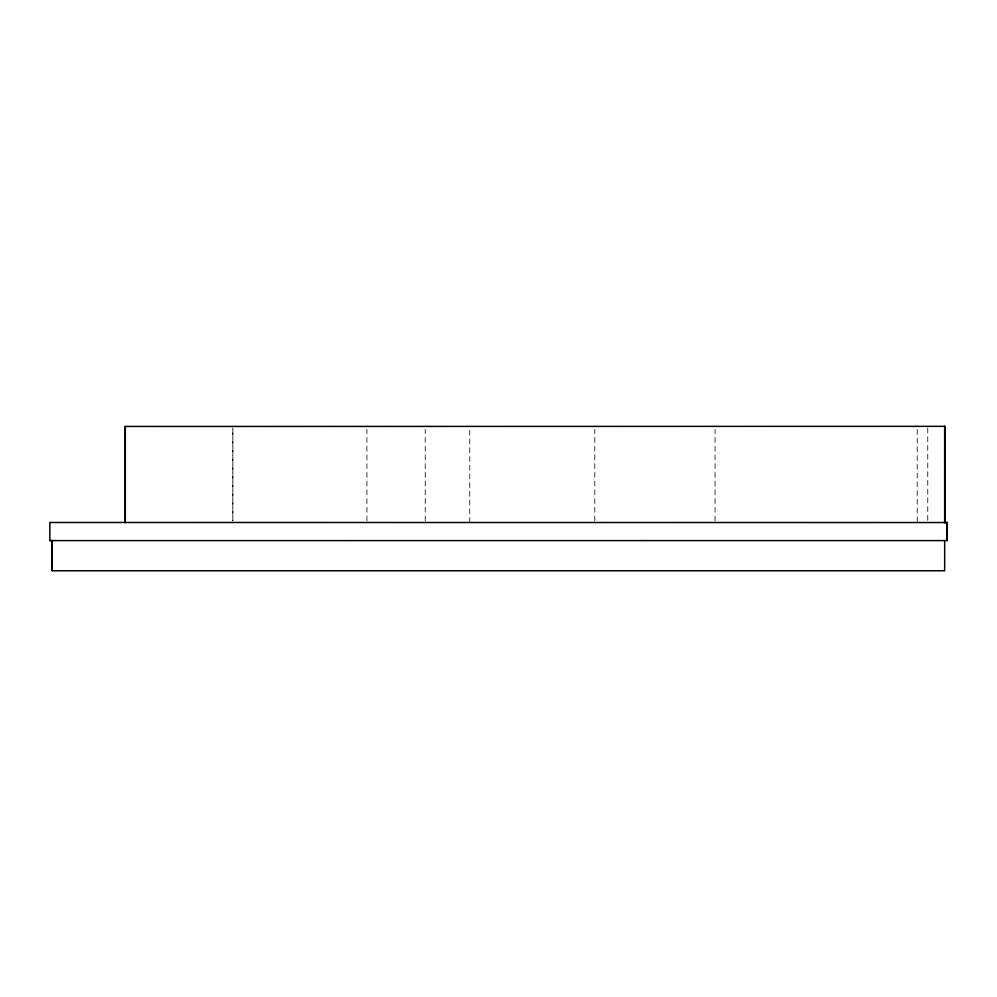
<?xml version="1.0" encoding="UTF-8"?>
<svg xmlns="http://www.w3.org/2000/svg" width="997" height="997" viewBox="0 0 997 997"><rect width="100%" height="100%" fill="white"/><g stroke="black" fill="none" stroke-linecap="round" stroke-linejoin="round"><path stroke-width="0.75" stroke-dasharray="4.99 3.74" d="M232.862 429.395L232.849 520.933L232.849 428.012M366.921 521.02L366.921 429.458M425.233 520.97L425.245 429.433M469.761 522.553L469.774 427.95M594.798 520.995L594.81 429.445M715.048 520.995L715.048 429.458M927.758 428.012L927.758 522.478M917.215 429.445L917.215 522.428"/><path stroke-width="1.5" d="M947.113 540.598L946.976 522.416L947.075 540.598L944.67 540.598L944.67 570.733L52.243 570.733L52.255 540.598L49.862 540.598L49.862 522.49L944.732 522.54L944.745 426.342L125.286 426.454L125.286 522.49L125.286 426.267M947.15 522.578L944.707 522.602L944.67 426.442M944.57 522.465L947.138 522.54M49.85 540.611L944.707 540.598M944.732 522.54L944.745 426.342M52.243 540.611L52.243 570.733"/></g></svg>
